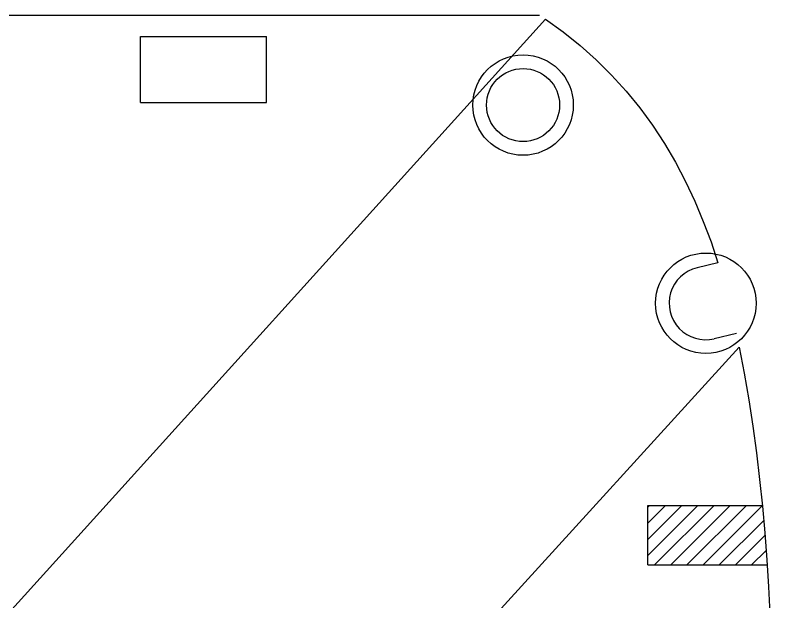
# Model space of a CAD drawing. Extents: x 0 to 768, y 0 to 803.
# Drawn here: x 719.88 to 728.13, y 796.37 to 802.78 of the extents above; entities that cross this region are included whole.
import ezdxf

# ---------------------------------------------------------------- set-up
doc = ezdxf.new("R2010")
doc.units = 0
doc.layers.get('0').update_dxf_attribs({"linetype": 'CONTINUOUS'})
doc.layers.add('MD210D20200325_GBO', color=4, linetype='CONTINUOUS')

msp = doc.modelspace()

# ---------------------------------------------------------------- linework, layer by layer
at = {"color": 3, "linetype": 'CONTINUOUS'}
for p, q in [((0, 0), (725.6806, 802.7405)), ((718.2586, 802.7844), (725.6159, 802.7844)), ((725.6806, 802.7405), (725.8729, 802.6009)), ((725.8729, 802.6009), (726.058, 802.4523)), ((726.058, 802.4523), (726.2349, 802.2946)), ((726.2349, 802.2946), (726.4031, 802.1283)), ((726.4031, 802.1283), (726.5622, 801.9535)), ((726.5622, 801.9535), (726.7116, 801.7705)), ((726.7116, 801.7705), (726.8509, 801.5797)), ((726.8509, 801.5797), (726.9804, 801.3814)), ((726.9804, 801.3814), (727.1004, 801.1763)), ((727.1004, 801.1763), (727.2112, 800.9654)), ((727.2112, 800.9654), (727.3129, 800.7493)), ((727.3129, 800.7493), (727.4059, 800.5289)), ((727.4059, 800.5289), (727.49, 800.3047)), ((727.49, 800.3047), (727.5657, 800.0771)), ((727.5657, 800.0771), (727.3382, 800.0223)), ((727.767, 799.3042), (727.5253, 799.2459)), ((0, 0), (727.7985, 799.155)), ((727.7985, 799.155), (727.8541, 798.8679)), ((727.8541, 798.8679), (727.9035, 798.5795)), ((727.9035, 798.5795), (727.9475, 798.2898)), ((727.9475, 798.2898), (727.9865, 797.9989)), ((727.9865, 797.9989), (728.0211, 797.7072)), ((728.0211, 797.7072), (728.0514, 797.415)), ((728.0514, 797.415), (728.0775, 797.1222)), ((728.0775, 797.1222), (728.0997, 796.829)), ((728.0997, 796.829), (728.1182, 796.5351)), ((728.1182, 796.5351), (728.1338, 796.2404))]:
    msp.add_line(p, q, dxfattribs=at)
at = {"color": 1, "linetype": 'CONTINUOUS'}
for p, q in [((726.8004, 797.4062), (726.8159, 797.4216)), ((726.8004, 797.2294), (726.9926, 797.4216)), ((726.8004, 797.0527), (727.1694, 797.4216)), ((726.8004, 796.8759), (727.3462, 797.4216)), ((726.8004, 797.4216), (728.0507, 797.4216)), ((726.8004, 796.7724), (726.8004, 797.4216)), ((726.8737, 796.7724), (727.523, 797.4216)), ((727.0505, 796.7724), (727.6997, 797.4216)), ((727.2273, 796.7724), (727.8765, 797.4216)), ((727.4041, 796.7724), (728.0509, 797.4193)), ((727.5808, 796.7724), (728.0659, 797.2575)), ((727.7576, 796.7724), (728.0798, 797.0946)), ((727.9344, 796.7724), (728.0925, 796.9305)), ((726.8004, 796.7724), (728.1036, 796.7724))]:
    msp.add_line(p, q, dxfattribs=at)
for centre in [(725.4356, 801.8009), (727.4338, 799.6341)]:
    msp.add_circle(centre, 0.5491)
at = {"color": 3, "linetype": 'CONTINUOUS'}
msp.add_circle((725.4356, 801.8009), 0.3993, dxfattribs=at)
msp.add_arc((727.4317, 799.6341), 0.3993, 103.55029, 283.57909, dxfattribs=at)
at = {"layer": 'MD210D20200325_GBO'}
for p, q in [((721.2541, 802.5492), (722.6318, 802.5492)), ((721.2541, 801.8305), (721.2541, 802.5492)), ((722.6318, 801.8305), (722.6318, 802.5492)), ((721.2541, 801.8305), (722.6318, 801.8305))]:
    msp.add_line(p, q, dxfattribs=at)

doc.saveas('drawing.dxf')
